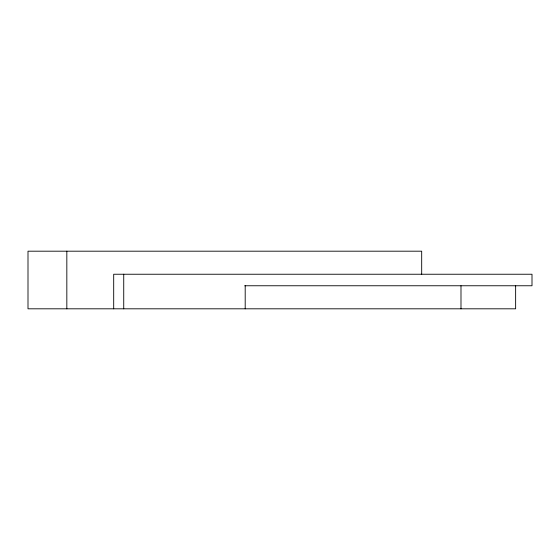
<?xml version="1.0" encoding="UTF-8"?>
<svg xmlns="http://www.w3.org/2000/svg" width="560" height="560" viewBox="0 0 560 560"><rect width="100%" height="100%" fill="white"/><g stroke="black" fill="none" stroke-linecap="round" stroke-linejoin="round"><path stroke-width="0.84" d="M244.699 285.761L532 285.761L532 274.239L113.694 274.239L113.694 308.812M515.634 285.761L515.634 308.812L28 308.812L28 251.188L421.687 251.188L421.687 274.239M460.992 285.761L460.992 308.812M245.196 285.761L245.196 308.812M123.732 274.239L123.732 308.812M66.829 251.188L66.829 308.812"/></g></svg>
